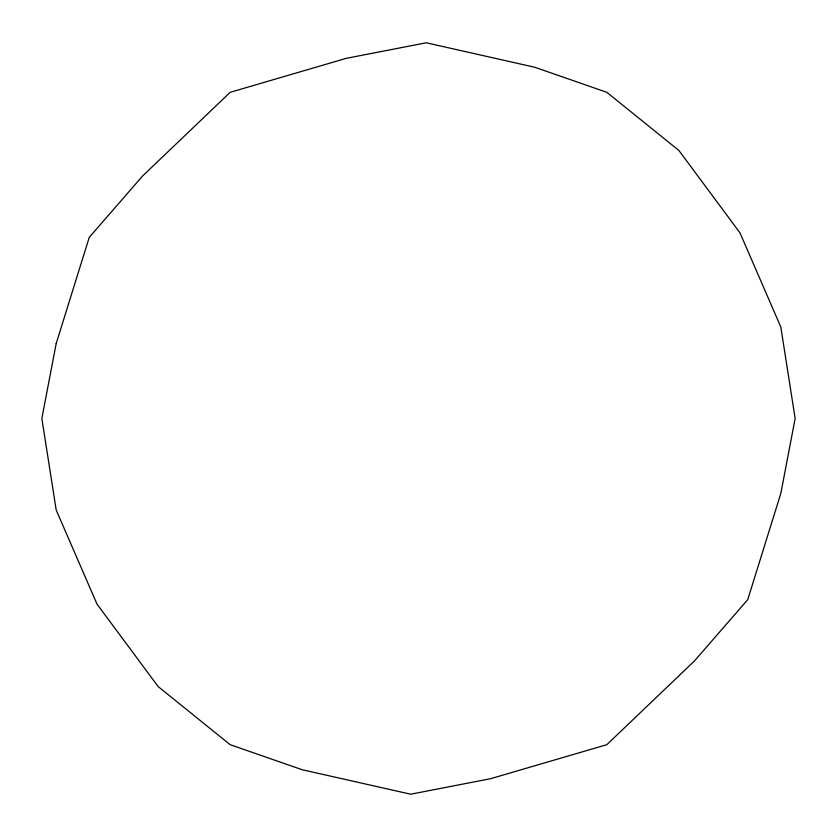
<?xml version="1.0" encoding="UTF-8"?>
<svg xmlns="http://www.w3.org/2000/svg" width="837" height="837" viewBox="0 0 837 837"><rect width="100%" height="100%" fill="white"/><g stroke="black" fill="none" stroke-linecap="round" stroke-linejoin="round"><path stroke-width="1.26" d="M56.184 343.557L41.85 418.5L56.184 509.995L97.008 604.115L158.109 686.528L230.175 744.689L302.241 769.747L410.737 794.208L490.566 778.703L606.825 744.689L694.407 661.01L747.744 599.637L780.816 493.443L795.15 418.5L780.816 327.005L739.992 232.885L678.891 150.472L606.825 92.311L534.759 67.253L426.263 42.792L346.434 58.297L230.175 92.311L142.593 175.99L89.256 237.363L56.184 343.557"/></g></svg>
